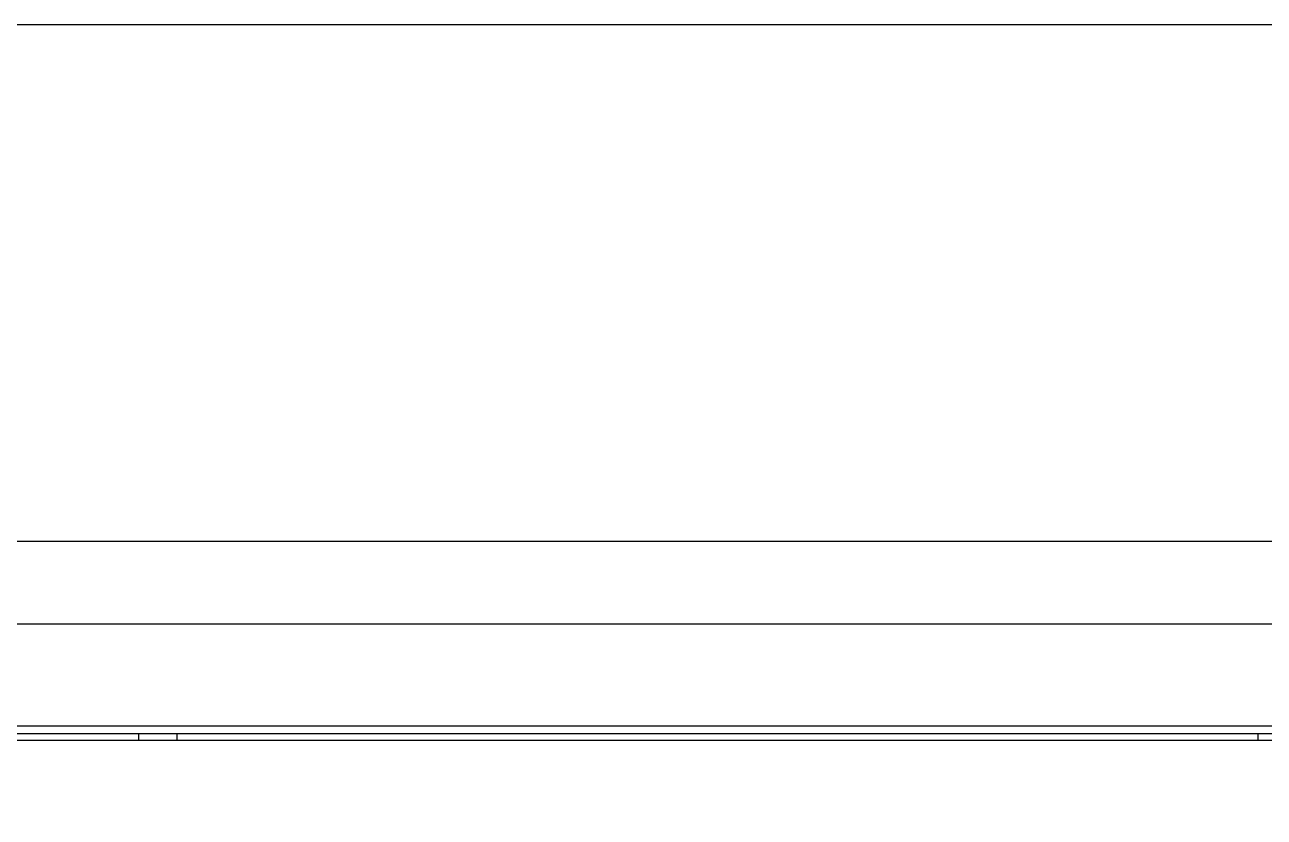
# Model space of a CAD drawing. Header units: millimetres. Extents: x 22162 to 28102, y 3160 to 7360.
# Drawn here: x 24561 to 25520, y 6746 to 7360 of the extents above; entities that cross this region are included whole.
import ezdxf

# ---------------------------------------------------------------- set-up
doc = ezdxf.new("R2010")
doc.units = ezdxf.units.MM
doc.header["$LTSCALE"] = 0.3
doc.layers.add('LBGXX-01-BOČNICE', color=7, linetype='Continuous')
doc.layers.add('Nekreslit', color=6, linetype='Continuous', plot=False)

msp = doc.modelspace()

# ---------------------------------------------------------------- linework, layer by layer
at = {"layer": 'LBGXX-01-BOČNICE', "color": 7, "linetype": 'Continuous'}
for p, q in [((25557.62, 6895.64), (23769.62, 6895.64)), ((25557.62, 6816.59), (23769.62, 6816.59)), ((23769.62, 6810.77), (25557.62, 6810.77)), ((25557.62, 6805.43), (23769.62, 6805.43)), ((24648.62, 6810.65), (24648.62, 6805.43)), ((24678.62, 6805.43), (24678.62, 6810.65)), ((25515.62, 6805.43), (25515.62, 6810.65))]:
    msp.add_line(p, q, dxfattribs=at)
at = {"layer": 'Nekreslit'}
for points in [[(22162.09, 3159.58), (28102.09, 3159.58), (28102.09, 7359.58), (22162.09, 7359.58)], [(22562.09, 3359.58), (26602.09, 3359.58), (26602.09, 6959.58), (22562.09, 6959.58)]]:
    msp.add_lwpolyline(points, close=True, dxfattribs=at)

doc.saveas('drawing.dxf')
